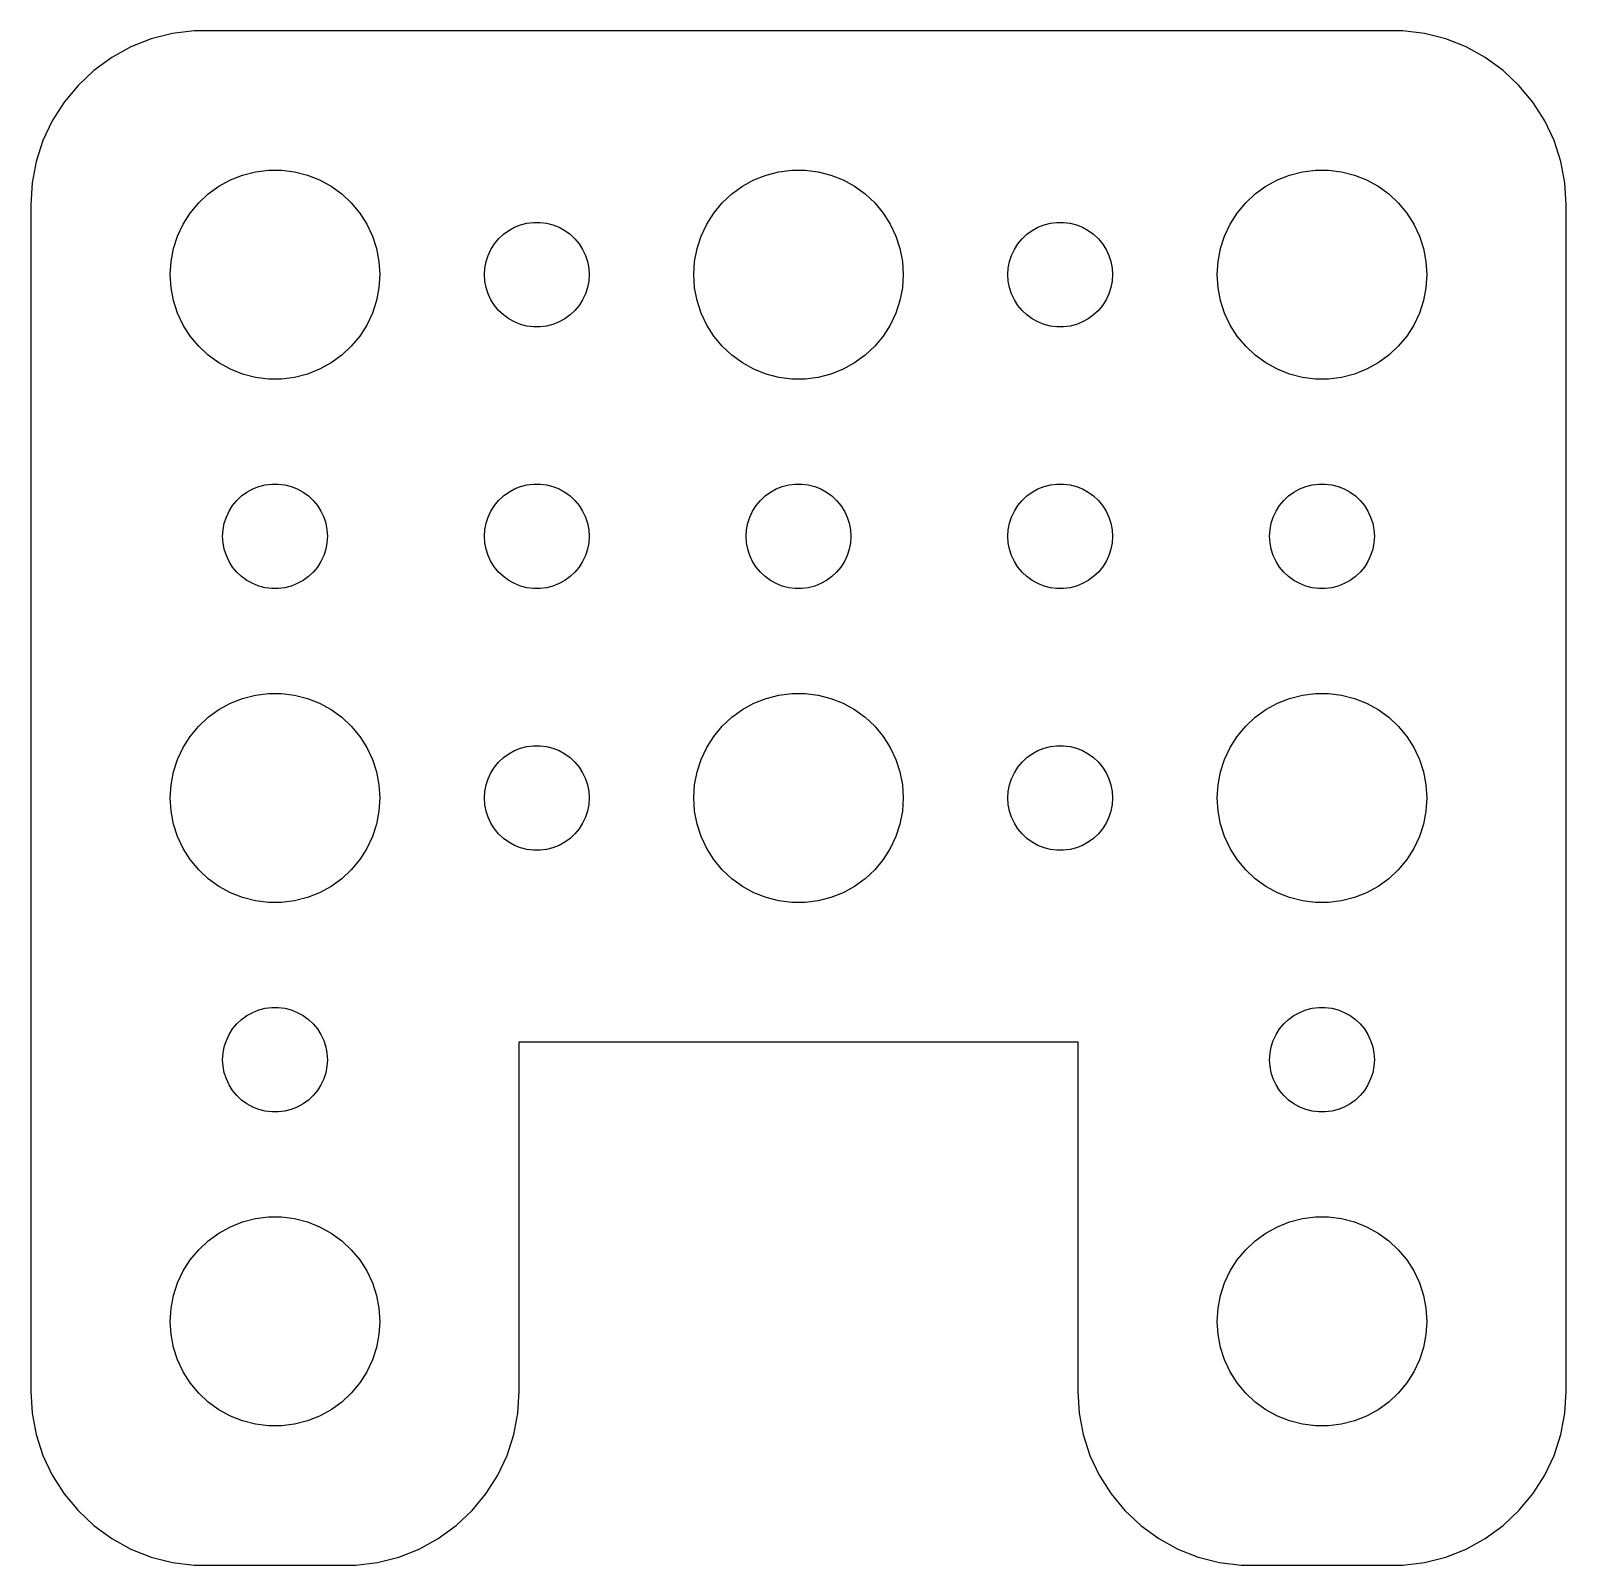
# Model space of a CAD drawing. Header units: metres. Extents: x -22 to 22, y 32 to 130.
# Drawn here: x -22 to 22, y 86.01 to 129.99 of the extents above; entities that cross this region are included whole.
import ezdxf

# ---------------------------------------------------------------- set-up
doc = ezdxf.new("R2010")
doc.units = ezdxf.units.M

msp = doc.modelspace()

# ---------------------------------------------------------------- linework, layer by layer
for p, q in [((-17.9369, 129.911), (-18.5451, 129.755)), ((-17.3139, 129.99), (-17.9369, 129.911)), ((17.3139, 129.99), (-17.3139, 129.99)), ((17.9369, 129.911), (17.3139, 129.99)), ((18.5451, 129.755), (17.9369, 129.911)), ((-19.1289, 129.524), (-19.6791, 129.222)), ((-18.5451, 129.755), (-19.1289, 129.524)), ((19.1289, 129.524), (18.5451, 129.755)), ((19.6791, 129.222), (19.1289, 129.524)), ((-19.6791, 129.222), (-20.1871, 128.853)), ((20.1871, 128.853), (19.6791, 129.222)), ((-20.1871, 128.853), (-20.6448, 128.423)), ((20.6448, 128.423), (20.1871, 128.853)), ((-20.6448, 128.423), (-21.0451, 127.939)), ((21.0451, 127.939), (20.6448, 128.423)), ((-21.0451, 127.939), (-21.3815, 127.409)), ((21.3815, 127.409), (21.0451, 127.939)), ((-21.3815, 127.409), (-21.6489, 126.841)), ((21.6489, 126.841), (21.3815, 127.409)), ((-21.6489, 126.841), (-21.8429, 126.243)), ((21.8429, 126.243), (21.6489, 126.841)), ((-21.8429, 126.243), (-21.9606, 125.627)), ((-16.2773, 125.714), (-15.927, 125.853)), ((-15.927, 125.853), (-15.5621, 125.947)), ((-15.5621, 125.947), (-15.1884, 125.994)), ((-15.1884, 125.994), (-14.8116, 125.994)), ((-14.8116, 125.994), (-14.4379, 125.947)), ((-14.4379, 125.947), (-14.0729, 125.853)), ((-14.0729, 125.853), (-13.7227, 125.714)), ((-1.27733, 125.714), (-0.92705, 125.853)), ((-0.92705, 125.853), (-0.56213, 125.947)), ((-0.56213, 125.947), (-0.18837, 125.994)), ((-0.18837, 125.994), (0.18837, 125.994)), ((0.18837, 125.994), (0.56213, 125.947)), ((0.56213, 125.947), (0.92705, 125.853)), ((0.92705, 125.853), (1.27733, 125.714)), ((13.7227, 125.714), (14.0729, 125.853)), ((14.0729, 125.853), (14.4379, 125.947)), ((14.4379, 125.947), (14.8116, 125.994)), ((14.8116, 125.994), (15.1884, 125.994)), ((15.1884, 125.994), (15.5621, 125.947)), ((15.5621, 125.947), (15.927, 125.853)), ((15.927, 125.853), (16.2773, 125.714)), ((21.9606, 125.627), (21.8429, 126.243)), ((-21.9606, 125.627), (-22, 125)), ((-16.9123, 125.312), (-16.6075, 125.533)), ((-16.6075, 125.533), (-16.2773, 125.714)), ((-13.7227, 125.714), (-13.3925, 125.533)), ((-13.3925, 125.533), (-13.0877, 125.312)), ((-1.91226, 125.312), (-1.60747, 125.533)), ((-1.60747, 125.533), (-1.27733, 125.714)), ((1.27733, 125.714), (1.60747, 125.533)), ((1.60747, 125.533), (1.91226, 125.312)), ((13.0877, 125.312), (13.3925, 125.533)), ((13.3925, 125.533), (13.7227, 125.714)), ((16.2773, 125.714), (16.6075, 125.533)), ((16.6075, 125.533), (16.9123, 125.312)), ((22, 125), (21.9606, 125.627)), ((-22, 125), (-22, 91)), ((-17.427, 124.763), (-17.1869, 125.054)), ((-17.1869, 125.054), (-16.9123, 125.312)), ((-13.0877, 125.312), (-12.8131, 125.054)), ((-12.8131, 125.054), (-12.5729, 124.763)), ((-2.42705, 124.763), (-2.1869, 125.054)), ((-2.1869, 125.054), (-1.91226, 125.312)), ((1.91226, 125.312), (2.1869, 125.054)), ((2.1869, 125.054), (2.42705, 124.763)), ((12.5729, 124.763), (12.8131, 125.054)), ((12.8131, 125.054), (13.0877, 125.312)), ((16.9123, 125.312), (17.1869, 125.054)), ((17.1869, 125.054), (17.427, 124.763)), ((22, 91), (22, 125)), ((-17.6289, 124.445), (-17.427, 124.763)), ((-12.5729, 124.763), (-12.3711, 124.445)), ((-2.62891, 124.445), (-2.42705, 124.763)), ((2.42705, 124.763), (2.62891, 124.445)), ((12.3711, 124.445), (12.5729, 124.763)), ((17.427, 124.763), (17.6289, 124.445)), ((-17.9057, 123.746), (-17.7893, 124.104)), ((-17.7893, 124.104), (-17.6289, 124.445)), ((-12.3711, 124.445), (-12.2107, 124.104)), ((-12.2107, 124.104), (-12.0942, 123.746)), ((-8.59344, 124.027), (-8.45613, 124.156)), ((-8.45613, 124.156), (-8.30373, 124.266)), ((-8.30373, 124.266), (-8.13866, 124.357)), ((-8.13866, 124.357), (-7.96352, 124.427)), ((-7.96352, 124.427), (-7.78107, 124.473)), ((-7.78107, 124.473), (-7.59418, 124.497)), ((-7.59418, 124.497), (-7.40581, 124.497)), ((-7.40581, 124.497), (-7.21892, 124.473)), ((-7.21892, 124.473), (-7.03647, 124.427)), ((-7.03647, 124.427), (-6.86133, 124.357)), ((-6.86133, 124.357), (-6.69626, 124.266)), ((-6.69626, 124.266), (-6.54385, 124.156)), ((-6.54385, 124.156), (-6.40654, 124.027)), ((-2.90575, 123.746), (-2.78932, 124.104)), ((-2.78932, 124.104), (-2.62891, 124.445)), ((2.62891, 124.445), (2.78932, 124.104)), ((2.78932, 124.104), (2.90575, 123.746)), ((6.40654, 124.027), (6.54385, 124.156)), ((6.54385, 124.156), (6.69626, 124.266)), ((6.69626, 124.266), (6.86133, 124.357)), ((6.86133, 124.357), (7.03647, 124.427)), ((7.03647, 124.427), (7.21892, 124.473)), ((7.21892, 124.473), (7.40581, 124.497)), ((7.40581, 124.497), (7.59418, 124.497)), ((7.59418, 124.497), (7.78107, 124.473)), ((7.78107, 124.473), (7.96352, 124.427)), ((7.96352, 124.427), (8.13866, 124.357)), ((8.13866, 124.357), (8.30373, 124.266)), ((8.30373, 124.266), (8.45613, 124.156)), ((8.45613, 124.156), (8.59344, 124.027)), ((12.0942, 123.746), (12.2107, 124.104)), ((12.2107, 124.104), (12.3711, 124.445)), ((17.6289, 124.445), (17.7893, 124.104)), ((17.7893, 124.104), (17.9057, 123.746)), ((-17.9763, 123.376), (-17.9057, 123.746)), ((-12.0942, 123.746), (-12.0237, 123.376)), ((-8.89465, 123.552), (-8.81445, 123.723)), ((-8.81445, 123.723), (-8.71352, 123.882)), ((-8.71352, 123.882), (-8.59344, 124.027)), ((-6.40654, 124.027), (-6.28647, 123.882)), ((-6.28647, 123.882), (-6.18553, 123.723)), ((-6.18553, 123.723), (-6.10533, 123.552)), ((-2.97633, 123.376), (-2.90575, 123.746)), ((2.90575, 123.746), (2.97633, 123.376)), ((6.10533, 123.552), (6.18553, 123.723)), ((6.18553, 123.723), (6.28647, 123.882)), ((6.28647, 123.882), (6.40654, 124.027)), ((8.59344, 124.027), (8.71352, 123.882)), ((8.71352, 123.882), (8.81445, 123.723)), ((8.81445, 123.723), (8.89465, 123.552)), ((12.0237, 123.376), (12.0942, 123.746)), ((17.9057, 123.746), (17.9763, 123.376)), ((-18, 123), (-17.9763, 123.376)), ((-12.0237, 123.376), (-12, 123)), ((-8.98816, 123.188), (-8.95287, 123.373)), ((-8.95287, 123.373), (-8.89465, 123.552)), ((-6.10533, 123.552), (-6.04712, 123.373)), ((-6.04712, 123.373), (-6.01183, 123.188)), ((-3, 123), (-2.97633, 123.376)), ((2.97633, 123.376), (3, 123)), ((6.01183, 123.188), (6.04712, 123.373)), ((6.04712, 123.373), (6.10533, 123.552)), ((8.89465, 123.552), (8.95287, 123.373)), ((8.95287, 123.373), (8.98816, 123.188)), ((12, 123), (12.0237, 123.376)), ((17.9763, 123.376), (18, 123)), ((-17.9763, 122.624), (-18, 123)), ((-12, 123), (-12.0237, 122.624)), ((-9, 123), (-8.98816, 123.188)), ((-8.98816, 122.812), (-9, 123)), ((-8.95287, 122.627), (-8.98816, 122.812)), ((-6.01183, 122.812), (-6.04712, 122.627)), ((-6.01183, 123.188), (-6, 123)), ((-6, 123), (-6.01183, 122.812)), ((-2.97633, 122.624), (-3, 123)), ((3, 123), (2.97633, 122.624)), ((6, 123), (6.01183, 123.188)), ((6.01183, 122.812), (6, 123)), ((6.04712, 122.627), (6.01183, 122.812)), ((8.98816, 122.812), (8.95287, 122.627)), ((8.98816, 123.188), (9, 123)), ((9, 123), (8.98816, 122.812)), ((12.0237, 122.624), (12, 123)), ((18, 123), (17.9763, 122.624)), ((-17.9057, 122.254), (-17.9763, 122.624)), ((-12.0237, 122.624), (-12.0942, 122.254)), ((-8.89465, 122.448), (-8.95287, 122.627)), ((-8.81445, 122.277), (-8.89465, 122.448)), ((-6.10533, 122.448), (-6.18553, 122.277)), ((-6.04712, 122.627), (-6.10533, 122.448)), ((-2.90575, 122.254), (-2.97633, 122.624)), ((2.97633, 122.624), (2.90575, 122.254)), ((6.10533, 122.448), (6.04712, 122.627)), ((6.18553, 122.277), (6.10533, 122.448)), ((8.89465, 122.448), (8.81445, 122.277)), ((8.95287, 122.627), (8.89465, 122.448)), ((12.0942, 122.254), (12.0237, 122.624)), ((17.9763, 122.624), (17.9057, 122.254)), ((-17.7893, 121.896), (-17.9057, 122.254)), ((-17.6289, 121.555), (-17.7893, 121.896)), ((-12.2107, 121.896), (-12.3711, 121.555)), ((-12.0942, 122.254), (-12.2107, 121.896)), ((-8.71352, 122.118), (-8.81445, 122.277)), ((-8.59344, 121.973), (-8.71352, 122.118)), ((-8.45613, 121.844), (-8.59344, 121.973)), ((-6.40654, 121.973), (-6.54385, 121.844)), ((-6.28647, 122.118), (-6.40654, 121.973)), ((-6.18553, 122.277), (-6.28647, 122.118)), ((-2.78932, 121.896), (-2.90575, 122.254)), ((-2.62891, 121.555), (-2.78932, 121.896)), ((2.78932, 121.896), (2.62891, 121.555)), ((2.90575, 122.254), (2.78932, 121.896)), ((6.28647, 122.118), (6.18553, 122.277)), ((6.40654, 121.973), (6.28647, 122.118)), ((6.54385, 121.844), (6.40654, 121.973)), ((8.59344, 121.973), (8.45613, 121.844)), ((8.71352, 122.118), (8.59344, 121.973)), ((8.81445, 122.277), (8.71352, 122.118)), ((12.2107, 121.896), (12.0942, 122.254)), ((12.3711, 121.555), (12.2107, 121.896)), ((17.7893, 121.896), (17.6289, 121.555)), ((17.9057, 122.254), (17.7893, 121.896)), ((-17.427, 121.237), (-17.6289, 121.555)), ((-12.3711, 121.555), (-12.5729, 121.237)), ((-8.30373, 121.734), (-8.45613, 121.844)), ((-8.13866, 121.643), (-8.30373, 121.734)), ((-7.96352, 121.573), (-8.13866, 121.643)), ((-7.78107, 121.527), (-7.96352, 121.573)), ((-7.59418, 121.503), (-7.78107, 121.527)), ((-7.40581, 121.503), (-7.59418, 121.503)), ((-7.21892, 121.527), (-7.40581, 121.503)), ((-7.03647, 121.573), (-7.21892, 121.527)), ((-6.86133, 121.643), (-7.03647, 121.573)), ((-6.69626, 121.734), (-6.86133, 121.643)), ((-6.54385, 121.844), (-6.69626, 121.734)), ((-2.42705, 121.237), (-2.62891, 121.555)), ((2.62891, 121.555), (2.42705, 121.237)), ((6.69626, 121.734), (6.54385, 121.844)), ((6.86133, 121.643), (6.69626, 121.734)), ((7.03647, 121.573), (6.86133, 121.643)), ((7.21892, 121.527), (7.03647, 121.573)), ((7.40581, 121.503), (7.21892, 121.527)), ((7.59418, 121.503), (7.40581, 121.503)), ((7.78107, 121.527), (7.59418, 121.503)), ((7.96352, 121.573), (7.78107, 121.527)), ((8.13866, 121.643), (7.96352, 121.573)), ((8.30373, 121.734), (8.13866, 121.643)), ((8.45613, 121.844), (8.30373, 121.734)), ((12.5729, 121.237), (12.3711, 121.555)), ((17.6289, 121.555), (17.427, 121.237)), ((-17.1869, 120.946), (-17.427, 121.237)), ((-12.5729, 121.237), (-12.8131, 120.946)), ((-2.1869, 120.946), (-2.42705, 121.237)), ((2.42705, 121.237), (2.1869, 120.946)), ((12.8131, 120.946), (12.5729, 121.237)), ((17.427, 121.237), (17.1869, 120.946)), ((-16.9123, 120.688), (-17.1869, 120.946)), ((-16.6075, 120.467), (-16.9123, 120.688)), ((-13.0877, 120.688), (-13.3925, 120.467)), ((-12.8131, 120.946), (-13.0877, 120.688)), ((-1.91226, 120.688), (-2.1869, 120.946)), ((-1.60747, 120.467), (-1.91226, 120.688)), ((1.91226, 120.688), (1.60747, 120.467)), ((2.1869, 120.946), (1.91226, 120.688)), ((13.0877, 120.688), (12.8131, 120.946)), ((13.3925, 120.467), (13.0877, 120.688)), ((16.9123, 120.688), (16.6075, 120.467)), ((17.1869, 120.946), (16.9123, 120.688)), ((-16.2773, 120.286), (-16.6075, 120.467)), ((-15.927, 120.147), (-16.2773, 120.286)), ((-15.5621, 120.053), (-15.927, 120.147)), ((-14.0729, 120.147), (-14.4379, 120.053)), ((-13.7227, 120.286), (-14.0729, 120.147)), ((-13.3925, 120.467), (-13.7227, 120.286)), ((-1.27733, 120.286), (-1.60747, 120.467)), ((-0.92705, 120.147), (-1.27733, 120.286)), ((-0.56213, 120.053), (-0.92705, 120.147)), ((0.92705, 120.147), (0.56213, 120.053)), ((1.27733, 120.286), (0.92705, 120.147)), ((1.60747, 120.467), (1.27733, 120.286)), ((13.7227, 120.286), (13.3925, 120.467)), ((14.0729, 120.147), (13.7227, 120.286)), ((14.4379, 120.053), (14.0729, 120.147)), ((15.927, 120.147), (15.5621, 120.053)), ((16.2773, 120.286), (15.927, 120.147)), ((16.6075, 120.467), (16.2773, 120.286)), ((-15.1884, 120.006), (-15.5621, 120.053)), ((-14.8116, 120.006), (-15.1884, 120.006)), ((-14.4379, 120.053), (-14.8116, 120.006)), ((-0.18837, 120.006), (-0.56213, 120.053)), ((0.18837, 120.006), (-0.18837, 120.006)), ((0.56213, 120.053), (0.18837, 120.006)), ((14.8116, 120.006), (14.4379, 120.053)), ((15.1884, 120.006), (14.8116, 120.006)), ((15.5621, 120.053), (15.1884, 120.006)), ((-16.0934, 116.527), (-15.9561, 116.656)), ((-15.9561, 116.656), (-15.8037, 116.766)), ((-15.8037, 116.766), (-15.6387, 116.857)), ((-15.6387, 116.857), (-15.4635, 116.927)), ((-15.4635, 116.927), (-15.2811, 116.973)), ((-15.2811, 116.973), (-15.0942, 116.997)), ((-15.0942, 116.997), (-14.9058, 116.997)), ((-14.9058, 116.997), (-14.7189, 116.973)), ((-14.7189, 116.973), (-14.5365, 116.927)), ((-14.5365, 116.927), (-14.3613, 116.857)), ((-14.3613, 116.857), (-14.1963, 116.766)), ((-14.1963, 116.766), (-14.0439, 116.656)), ((-14.0439, 116.656), (-13.9065, 116.527)), ((-8.59344, 116.527), (-8.45613, 116.656)), ((-8.45613, 116.656), (-8.30373, 116.766)), ((-8.30373, 116.766), (-8.13866, 116.857)), ((-8.13866, 116.857), (-7.96352, 116.927)), ((-7.96352, 116.927), (-7.78107, 116.973)), ((-7.78107, 116.973), (-7.59418, 116.997)), ((-7.59418, 116.997), (-7.40581, 116.997)), ((-7.40581, 116.997), (-7.21892, 116.973)), ((-7.21892, 116.973), (-7.03647, 116.927)), ((-7.03647, 116.927), (-6.86133, 116.857)), ((-6.86133, 116.857), (-6.69626, 116.766)), ((-6.69626, 116.766), (-6.54385, 116.656)), ((-6.54385, 116.656), (-6.40654, 116.527)), ((-1.09344, 116.527), (-0.95613, 116.656)), ((-0.95613, 116.656), (-0.80373, 116.766)), ((-0.80373, 116.766), (-0.63866, 116.857)), ((-0.63866, 116.857), (-0.46352, 116.927)), ((-0.46352, 116.927), (-0.28107, 116.973)), ((-0.28107, 116.973), (-0.09418, 116.997)), ((-0.09418, 116.997), (0.09418, 116.997)), ((0.09418, 116.997), (0.28107, 116.973)), ((0.28107, 116.973), (0.46352, 116.927)), ((0.46352, 116.927), (0.63866, 116.857)), ((0.63866, 116.857), (0.80373, 116.766)), ((0.80373, 116.766), (0.95613, 116.656)), ((0.95613, 116.656), (1.09344, 116.527)), ((6.40654, 116.527), (6.54385, 116.656)), ((6.54385, 116.656), (6.69626, 116.766)), ((6.69626, 116.766), (6.86133, 116.857)), ((6.86133, 116.857), (7.03647, 116.927)), ((7.03647, 116.927), (7.21892, 116.973)), ((7.21892, 116.973), (7.40581, 116.997)), ((7.40581, 116.997), (7.59418, 116.997)), ((7.59418, 116.997), (7.78107, 116.973)), ((7.78107, 116.973), (7.96352, 116.927)), ((7.96352, 116.927), (8.13866, 116.857)), ((8.13866, 116.857), (8.30373, 116.766)), ((8.30373, 116.766), (8.45613, 116.656)), ((8.45613, 116.656), (8.59344, 116.527)), ((13.9065, 116.527), (14.0439, 116.656)), ((14.0439, 116.656), (14.1963, 116.766)), ((14.1963, 116.766), (14.3613, 116.857)), ((14.3613, 116.857), (14.5365, 116.927)), ((14.5365, 116.927), (14.7189, 116.973)), ((14.7189, 116.973), (14.9058, 116.997)), ((14.9058, 116.997), (15.0942, 116.997)), ((15.0942, 116.997), (15.2811, 116.973)), ((15.2811, 116.973), (15.4635, 116.927)), ((15.4635, 116.927), (15.6387, 116.857)), ((15.6387, 116.857), (15.8037, 116.766)), ((15.8037, 116.766), (15.9561, 116.656)), ((15.9561, 116.656), (16.0934, 116.527)), ((-16.3947, 116.052), (-16.3145, 116.223)), ((-16.3145, 116.223), (-16.2135, 116.382)), ((-16.2135, 116.382), (-16.0934, 116.527)), ((-13.9065, 116.527), (-13.7865, 116.382)), ((-13.7865, 116.382), (-13.6855, 116.223)), ((-13.6855, 116.223), (-13.6053, 116.052)), ((-8.89465, 116.052), (-8.81445, 116.223)), ((-8.81445, 116.223), (-8.71352, 116.382)), ((-8.71352, 116.382), (-8.59344, 116.527)), ((-6.40654, 116.527), (-6.28647, 116.382)), ((-6.28647, 116.382), (-6.18553, 116.223)), ((-6.18553, 116.223), (-6.10533, 116.052)), ((-1.39465, 116.052), (-1.31445, 116.223)), ((-1.31445, 116.223), (-1.21352, 116.382)), ((-1.21352, 116.382), (-1.09344, 116.527)), ((1.09344, 116.527), (1.21352, 116.382)), ((1.21352, 116.382), (1.31445, 116.223)), ((1.31445, 116.223), (1.39465, 116.052)), ((6.10533, 116.052), (6.18553, 116.223)), ((6.18553, 116.223), (6.28647, 116.382)), ((6.28647, 116.382), (6.40654, 116.527)), ((8.59344, 116.527), (8.71352, 116.382)), ((8.71352, 116.382), (8.81445, 116.223)), ((8.81445, 116.223), (8.89465, 116.052)), ((13.6053, 116.052), (13.6855, 116.223)), ((13.6855, 116.223), (13.7865, 116.382)), ((13.7865, 116.382), (13.9065, 116.527)), ((16.0934, 116.527), (16.2135, 116.382)), ((16.2135, 116.382), (16.3145, 116.223)), ((16.3145, 116.223), (16.3947, 116.052)), ((-16.4882, 115.688), (-16.4529, 115.873)), ((-16.4529, 115.873), (-16.3947, 116.052)), ((-13.6053, 116.052), (-13.5471, 115.873)), ((-13.5471, 115.873), (-13.5118, 115.688)), ((-8.98816, 115.688), (-8.95287, 115.873)), ((-8.95287, 115.873), (-8.89465, 116.052)), ((-6.10533, 116.052), (-6.04712, 115.873)), ((-6.04712, 115.873), (-6.01183, 115.688)), ((-1.48816, 115.688), (-1.45287, 115.873)), ((-1.45287, 115.873), (-1.39465, 116.052)), ((1.39465, 116.052), (1.45287, 115.873)), ((1.45287, 115.873), (1.48816, 115.688)), ((6.01183, 115.688), (6.04712, 115.873)), ((6.04712, 115.873), (6.10533, 116.052)), ((8.89465, 116.052), (8.95287, 115.873)), ((8.95287, 115.873), (8.98816, 115.688)), ((13.5118, 115.688), (13.5471, 115.873)), ((13.5471, 115.873), (13.6053, 116.052)), ((16.3947, 116.052), (16.4529, 115.873)), ((16.4529, 115.873), (16.4882, 115.688)), ((-16.5, 115.5), (-16.4882, 115.688)), ((-16.4882, 115.312), (-16.5, 115.5)), ((-16.4529, 115.127), (-16.4882, 115.312)), ((-13.5118, 115.312), (-13.5471, 115.127)), ((-13.5118, 115.688), (-13.5, 115.5)), ((-13.5, 115.5), (-13.5118, 115.312)), ((-9, 115.5), (-8.98816, 115.688)), ((-8.98816, 115.312), (-9, 115.5)), ((-8.95287, 115.127), (-8.98816, 115.312)), ((-6.01183, 115.312), (-6.04712, 115.127)), ((-6.01183, 115.688), (-6, 115.5)), ((-6, 115.5), (-6.01183, 115.312)), ((-1.5, 115.5), (-1.48816, 115.688)), ((-1.48816, 115.312), (-1.5, 115.5)), ((-1.45287, 115.127), (-1.48816, 115.312)), ((1.48816, 115.312), (1.45287, 115.127)), ((1.48816, 115.688), (1.5, 115.5)), ((1.5, 115.5), (1.48816, 115.312)), ((6, 115.5), (6.01183, 115.688)), ((6.01183, 115.312), (6, 115.5)), ((6.04712, 115.127), (6.01183, 115.312)), ((8.98816, 115.312), (8.95287, 115.127)), ((8.98816, 115.688), (9, 115.5)), ((9, 115.5), (8.98816, 115.312)), ((13.5, 115.5), (13.5118, 115.688)), ((13.5118, 115.312), (13.5, 115.5)), ((13.5471, 115.127), (13.5118, 115.312)), ((16.4882, 115.312), (16.4529, 115.127)), ((16.4882, 115.688), (16.5, 115.5)), ((16.5, 115.5), (16.4882, 115.312)), ((-16.3947, 114.948), (-16.4529, 115.127)), ((-16.3145, 114.777), (-16.3947, 114.948)), ((-13.6053, 114.948), (-13.6855, 114.777)), ((-13.5471, 115.127), (-13.6053, 114.948)), ((-8.89465, 114.948), (-8.95287, 115.127)), ((-8.81445, 114.777), (-8.89465, 114.948)), ((-6.10533, 114.948), (-6.18553, 114.777)), ((-6.04712, 115.127), (-6.10533, 114.948)), ((-1.39465, 114.948), (-1.45287, 115.127)), ((-1.31445, 114.777), (-1.39465, 114.948)), ((1.39465, 114.948), (1.31445, 114.777)), ((1.45287, 115.127), (1.39465, 114.948)), ((6.10533, 114.948), (6.04712, 115.127)), ((6.18553, 114.777), (6.10533, 114.948)), ((8.89465, 114.948), (8.81445, 114.777)), ((8.95287, 115.127), (8.89465, 114.948)), ((13.6053, 114.948), (13.5471, 115.127)), ((13.6855, 114.777), (13.6053, 114.948)), ((16.3947, 114.948), (16.3145, 114.777)), ((16.4529, 115.127), (16.3947, 114.948)), ((-16.2135, 114.618), (-16.3145, 114.777)), ((-16.0934, 114.473), (-16.2135, 114.618)), ((-15.9561, 114.344), (-16.0934, 114.473)), ((-13.9065, 114.473), (-14.0439, 114.344)), ((-13.7865, 114.618), (-13.9065, 114.473)), ((-13.6855, 114.777), (-13.7865, 114.618)), ((-8.71352, 114.618), (-8.81445, 114.777)), ((-8.59344, 114.473), (-8.71352, 114.618)), ((-8.45613, 114.344), (-8.59344, 114.473)), ((-6.40654, 114.473), (-6.54385, 114.344)), ((-6.28647, 114.618), (-6.40654, 114.473)), ((-6.18553, 114.777), (-6.28647, 114.618)), ((-1.21352, 114.618), (-1.31445, 114.777)), ((-1.09344, 114.473), (-1.21352, 114.618)), ((-0.95613, 114.344), (-1.09344, 114.473)), ((1.09344, 114.473), (0.95613, 114.344)), ((1.21352, 114.618), (1.09344, 114.473)), ((1.31445, 114.777), (1.21352, 114.618)), ((6.28647, 114.618), (6.18553, 114.777)), ((6.40654, 114.473), (6.28647, 114.618)), ((6.54385, 114.344), (6.40654, 114.473)), ((8.59344, 114.473), (8.45613, 114.344)), ((8.71352, 114.618), (8.59344, 114.473)), ((8.81445, 114.777), (8.71352, 114.618)), ((13.7865, 114.618), (13.6855, 114.777)), ((13.9065, 114.473), (13.7865, 114.618)), ((14.0439, 114.344), (13.9065, 114.473)), ((16.0934, 114.473), (15.9561, 114.344)), ((16.2135, 114.618), (16.0934, 114.473)), ((16.3145, 114.777), (16.2135, 114.618)), ((-15.8037, 114.234), (-15.9561, 114.344)), ((-15.6387, 114.143), (-15.8037, 114.234)), ((-15.4635, 114.073), (-15.6387, 114.143)), ((-15.2811, 114.027), (-15.4635, 114.073)), ((-15.0942, 114.003), (-15.2811, 114.027)), ((-14.9058, 114.003), (-15.0942, 114.003)), ((-14.7189, 114.027), (-14.9058, 114.003)), ((-14.5365, 114.073), (-14.7189, 114.027)), ((-14.3613, 114.143), (-14.5365, 114.073)), ((-14.1963, 114.234), (-14.3613, 114.143)), ((-14.0439, 114.344), (-14.1963, 114.234)), ((-8.30373, 114.234), (-8.45613, 114.344)), ((-8.13866, 114.143), (-8.30373, 114.234)), ((-7.96352, 114.073), (-8.13866, 114.143)), ((-7.78107, 114.027), (-7.96352, 114.073)), ((-7.59418, 114.003), (-7.78107, 114.027)), ((-7.40581, 114.003), (-7.59418, 114.003)), ((-7.21892, 114.027), (-7.40581, 114.003)), ((-7.03647, 114.073), (-7.21892, 114.027)), ((-6.86133, 114.143), (-7.03647, 114.073)), ((-6.69626, 114.234), (-6.86133, 114.143)), ((-6.54385, 114.344), (-6.69626, 114.234)), ((-0.80373, 114.234), (-0.95613, 114.344)), ((-0.63866, 114.143), (-0.80373, 114.234)), ((-0.46352, 114.073), (-0.63866, 114.143)), ((-0.28107, 114.027), (-0.46352, 114.073)), ((-0.09418, 114.003), (-0.28107, 114.027)), ((0.09418, 114.003), (-0.09418, 114.003)), ((0.28107, 114.027), (0.09418, 114.003)), ((0.46352, 114.073), (0.28107, 114.027)), ((0.63866, 114.143), (0.46352, 114.073)), ((0.80373, 114.234), (0.63866, 114.143)), ((0.95613, 114.344), (0.80373, 114.234)), ((6.69626, 114.234), (6.54385, 114.344)), ((6.86133, 114.143), (6.69626, 114.234)), ((7.03647, 114.073), (6.86133, 114.143)), ((7.21892, 114.027), (7.03647, 114.073)), ((7.40581, 114.003), (7.21892, 114.027)), ((7.59418, 114.003), (7.40581, 114.003)), ((7.78107, 114.027), (7.59418, 114.003)), ((7.96352, 114.073), (7.78107, 114.027)), ((8.13866, 114.143), (7.96352, 114.073)), ((8.30373, 114.234), (8.13866, 114.143)), ((8.45613, 114.344), (8.30373, 114.234)), ((14.1963, 114.234), (14.0439, 114.344)), ((14.3613, 114.143), (14.1963, 114.234)), ((14.5365, 114.073), (14.3613, 114.143)), ((14.7189, 114.027), (14.5365, 114.073)), ((14.9058, 114.003), (14.7189, 114.027)), ((15.0942, 114.003), (14.9058, 114.003)), ((15.2811, 114.027), (15.0942, 114.003)), ((15.4635, 114.073), (15.2811, 114.027)), ((15.6387, 114.143), (15.4635, 114.073)), ((15.8037, 114.234), (15.6387, 114.143)), ((15.9561, 114.344), (15.8037, 114.234)), ((-15.927, 110.853), (-15.5621, 110.947)), ((-15.5621, 110.947), (-15.1884, 110.994)), ((-15.1884, 110.994), (-14.8116, 110.994)), ((-14.8116, 110.994), (-14.4379, 110.947)), ((-14.4379, 110.947), (-14.0729, 110.853)), ((-0.92705, 110.853), (-0.56213, 110.947)), ((-0.56213, 110.947), (-0.18837, 110.994)), ((-0.18837, 110.994), (0.18837, 110.994)), ((0.18837, 110.994), (0.56213, 110.947)), ((0.56213, 110.947), (0.92705, 110.853)), ((14.0729, 110.853), (14.4379, 110.947)), ((14.4379, 110.947), (14.8116, 110.994)), ((14.8116, 110.994), (15.1884, 110.994)), ((15.1884, 110.994), (15.5621, 110.947)), ((15.5621, 110.947), (15.927, 110.853)), ((-16.9123, 110.312), (-16.6075, 110.533)), ((-16.6075, 110.533), (-16.2773, 110.714)), ((-16.2773, 110.714), (-15.927, 110.853)), ((-14.0729, 110.853), (-13.7227, 110.714)), ((-13.7227, 110.714), (-13.3925, 110.533)), ((-13.3925, 110.533), (-13.0877, 110.312)), ((-1.91226, 110.312), (-1.60747, 110.533)), ((-1.60747, 110.533), (-1.27733, 110.714)), ((-1.27733, 110.714), (-0.92705, 110.853)), ((0.92705, 110.853), (1.27733, 110.714)), ((1.27733, 110.714), (1.60747, 110.533)), ((1.60747, 110.533), (1.91226, 110.312)), ((13.0877, 110.312), (13.3925, 110.533)), ((13.3925, 110.533), (13.7227, 110.714)), ((13.7227, 110.714), (14.0729, 110.853)), ((15.927, 110.853), (16.2773, 110.714)), ((16.2773, 110.714), (16.6075, 110.533)), ((16.6075, 110.533), (16.9123, 110.312)), ((-17.427, 109.763), (-17.1869, 110.054)), ((-17.1869, 110.054), (-16.9123, 110.312)), ((-13.0877, 110.312), (-12.8131, 110.054)), ((-12.8131, 110.054), (-12.5729, 109.763)), ((-2.42705, 109.763), (-2.1869, 110.054)), ((-2.1869, 110.054), (-1.91226, 110.312)), ((1.91226, 110.312), (2.1869, 110.054)), ((2.1869, 110.054), (2.42705, 109.763)), ((12.5729, 109.763), (12.8131, 110.054)), ((12.8131, 110.054), (13.0877, 110.312)), ((16.9123, 110.312), (17.1869, 110.054)), ((17.1869, 110.054), (17.427, 109.763)), ((-17.6289, 109.445), (-17.427, 109.763)), ((-12.5729, 109.763), (-12.3711, 109.445)), ((-2.62891, 109.445), (-2.42705, 109.763)), ((2.42705, 109.763), (2.62891, 109.445)), ((12.3711, 109.445), (12.5729, 109.763)), ((17.427, 109.763), (17.6289, 109.445)), ((-17.7893, 109.104), (-17.6289, 109.445)), ((-12.3711, 109.445), (-12.2107, 109.104)), ((-8.59344, 109.027), (-8.45613, 109.156)), ((-8.45613, 109.156), (-8.30373, 109.266)), ((-8.30373, 109.266), (-8.13866, 109.357)), ((-8.13866, 109.357), (-7.96352, 109.427)), ((-7.96352, 109.427), (-7.78107, 109.473)), ((-7.78107, 109.473), (-7.59418, 109.497)), ((-7.59418, 109.497), (-7.40581, 109.497)), ((-7.40581, 109.497), (-7.21892, 109.473)), ((-7.21892, 109.473), (-7.03647, 109.427)), ((-7.03647, 109.427), (-6.86133, 109.357)), ((-6.86133, 109.357), (-6.69626, 109.266)), ((-6.69626, 109.266), (-6.54385, 109.156)), ((-6.54385, 109.156), (-6.40654, 109.027)), ((-2.78932, 109.104), (-2.62891, 109.445)), ((2.62891, 109.445), (2.78932, 109.104)), ((6.40654, 109.027), (6.54385, 109.156)), ((6.54385, 109.156), (6.69626, 109.266)), ((6.69626, 109.266), (6.86133, 109.357)), ((6.86133, 109.357), (7.03647, 109.427)), ((7.03647, 109.427), (7.21892, 109.473)), ((7.21892, 109.473), (7.40581, 109.497)), ((7.40581, 109.497), (7.59418, 109.497)), ((7.59418, 109.497), (7.78107, 109.473)), ((7.78107, 109.473), (7.96352, 109.427)), ((7.96352, 109.427), (8.13866, 109.357)), ((8.13866, 109.357), (8.30373, 109.266)), ((8.30373, 109.266), (8.45613, 109.156)), ((8.45613, 109.156), (8.59344, 109.027)), ((12.2107, 109.104), (12.3711, 109.445)), ((17.6289, 109.445), (17.7893, 109.104)), ((-17.9763, 108.376), (-17.9057, 108.746)), ((-17.9057, 108.746), (-17.7893, 109.104)), ((-12.2107, 109.104), (-12.0942, 108.746)), ((-12.0942, 108.746), (-12.0237, 108.376)), ((-8.89465, 108.552), (-8.81445, 108.723)), ((-8.81445, 108.723), (-8.71352, 108.882)), ((-8.71352, 108.882), (-8.59344, 109.027)), ((-6.40654, 109.027), (-6.28647, 108.882)), ((-6.28647, 108.882), (-6.18553, 108.723)), ((-6.18553, 108.723), (-6.10533, 108.552)), ((-2.97633, 108.376), (-2.90575, 108.746)), ((-2.90575, 108.746), (-2.78932, 109.104)), ((2.78932, 109.104), (2.90575, 108.746)), ((2.90575, 108.746), (2.97633, 108.376)), ((6.10533, 108.552), (6.18553, 108.723)), ((6.18553, 108.723), (6.28647, 108.882)), ((6.28647, 108.882), (6.40654, 109.027)), ((8.59344, 109.027), (8.71352, 108.882)), ((8.71352, 108.882), (8.81445, 108.723)), ((8.81445, 108.723), (8.89465, 108.552)), ((12.0237, 108.376), (12.0942, 108.746)), ((12.0942, 108.746), (12.2107, 109.104)), ((17.7893, 109.104), (17.9057, 108.746)), ((17.9057, 108.746), (17.9763, 108.376)), ((-18, 108), (-17.9763, 108.376)), ((-12.0237, 108.376), (-12, 108)), ((-8.98816, 108.188), (-8.95287, 108.373)), ((-8.95287, 108.373), (-8.89465, 108.552)), ((-6.10533, 108.552), (-6.04712, 108.373)), ((-6.04712, 108.373), (-6.01183, 108.188)), ((-3, 108), (-2.97633, 108.376)), ((2.97633, 108.376), (3, 108)), ((6.01183, 108.188), (6.04712, 108.373)), ((6.04712, 108.373), (6.10533, 108.552)), ((8.89465, 108.552), (8.95287, 108.373)), ((8.95287, 108.373), (8.98816, 108.188)), ((12, 108), (12.0237, 108.376)), ((17.9763, 108.376), (18, 108)), ((-17.9763, 107.624), (-18, 108)), ((-12, 108), (-12.0237, 107.624)), ((-9, 108), (-8.98816, 108.188)), ((-8.98816, 107.812), (-9, 108)), ((-8.95287, 107.627), (-8.98816, 107.812)), ((-6.01183, 107.812), (-6.04712, 107.627)), ((-6.01183, 108.188), (-6, 108)), ((-6, 108), (-6.01183, 107.812)), ((-2.97633, 107.624), (-3, 108)), ((3, 108), (2.97633, 107.624)), ((6, 108), (6.01183, 108.188)), ((6.01183, 107.812), (6, 108)), ((6.04712, 107.627), (6.01183, 107.812)), ((8.98816, 107.812), (8.95287, 107.627)), ((8.98816, 108.188), (9, 108)), ((9, 108), (8.98816, 107.812)), ((12.0237, 107.624), (12, 108)), ((18, 108), (17.9763, 107.624)), ((-17.9057, 107.254), (-17.9763, 107.624)), ((-12.0237, 107.624), (-12.0942, 107.254)), ((-8.89465, 107.448), (-8.95287, 107.627)), ((-8.81445, 107.277), (-8.89465, 107.448)), ((-6.10533, 107.448), (-6.18553, 107.277)), ((-6.04712, 107.627), (-6.10533, 107.448)), ((-2.90575, 107.254), (-2.97633, 107.624)), ((2.97633, 107.624), (2.90575, 107.254)), ((6.10533, 107.448), (6.04712, 107.627)), ((6.18553, 107.277), (6.10533, 107.448)), ((8.89465, 107.448), (8.81445, 107.277)), ((8.95287, 107.627), (8.89465, 107.448)), ((12.0942, 107.254), (12.0237, 107.624)), ((17.9763, 107.624), (17.9057, 107.254)), ((-17.7893, 106.896), (-17.9057, 107.254)), ((-12.0942, 107.254), (-12.2107, 106.896)), ((-8.71352, 107.118), (-8.81445, 107.277)), ((-8.59344, 106.973), (-8.71352, 107.118)), ((-8.45613, 106.844), (-8.59344, 106.973)), ((-6.40654, 106.973), (-6.54385, 106.844)), ((-6.28647, 107.118), (-6.40654, 106.973)), ((-6.18553, 107.277), (-6.28647, 107.118)), ((-2.78932, 106.896), (-2.90575, 107.254)), ((2.90575, 107.254), (2.78932, 106.896)), ((6.28647, 107.118), (6.18553, 107.277)), ((6.40654, 106.973), (6.28647, 107.118)), ((6.54385, 106.844), (6.40654, 106.973)), ((8.59344, 106.973), (8.45613, 106.844)), ((8.71352, 107.118), (8.59344, 106.973)), ((8.81445, 107.277), (8.71352, 107.118)), ((12.2107, 106.896), (12.0942, 107.254)), ((17.9057, 107.254), (17.7893, 106.896)), ((-17.6289, 106.555), (-17.7893, 106.896)), ((-17.427, 106.237), (-17.6289, 106.555)), ((-12.3711, 106.555), (-12.5729, 106.237)), ((-12.2107, 106.896), (-12.3711, 106.555)), ((-8.30373, 106.734), (-8.45613, 106.844)), ((-8.13866, 106.643), (-8.30373, 106.734)), ((-7.96352, 106.573), (-8.13866, 106.643)), ((-7.78107, 106.527), (-7.96352, 106.573)), ((-7.59418, 106.503), (-7.78107, 106.527)), ((-7.40581, 106.503), (-7.59418, 106.503)), ((-7.21892, 106.527), (-7.40581, 106.503)), ((-7.03647, 106.573), (-7.21892, 106.527)), ((-6.86133, 106.643), (-7.03647, 106.573)), ((-6.69626, 106.734), (-6.86133, 106.643)), ((-6.54385, 106.844), (-6.69626, 106.734)), ((-2.62891, 106.555), (-2.78932, 106.896)), ((-2.42705, 106.237), (-2.62891, 106.555)), ((2.62891, 106.555), (2.42705, 106.237)), ((2.78932, 106.896), (2.62891, 106.555)), ((6.69626, 106.734), (6.54385, 106.844)), ((6.86133, 106.643), (6.69626, 106.734)), ((7.03647, 106.573), (6.86133, 106.643)), ((7.21892, 106.527), (7.03647, 106.573)), ((7.40581, 106.503), (7.21892, 106.527)), ((7.59418, 106.503), (7.40581, 106.503)), ((7.78107, 106.527), (7.59418, 106.503)), ((7.96352, 106.573), (7.78107, 106.527)), ((8.13866, 106.643), (7.96352, 106.573)), ((8.30373, 106.734), (8.13866, 106.643)), ((8.45613, 106.844), (8.30373, 106.734)), ((12.3711, 106.555), (12.2107, 106.896)), ((12.5729, 106.237), (12.3711, 106.555)), ((17.6289, 106.555), (17.427, 106.237)), ((17.7893, 106.896), (17.6289, 106.555)), ((-17.1869, 105.946), (-17.427, 106.237)), ((-12.5729, 106.237), (-12.8131, 105.946)), ((-2.1869, 105.946), (-2.42705, 106.237)), ((2.42705, 106.237), (2.1869, 105.946)), ((12.8131, 105.946), (12.5729, 106.237)), ((17.427, 106.237), (17.1869, 105.946)), ((-16.9123, 105.688), (-17.1869, 105.946)), ((-16.6075, 105.467), (-16.9123, 105.688)), ((-13.0877, 105.688), (-13.3925, 105.467)), ((-12.8131, 105.946), (-13.0877, 105.688)), ((-1.91226, 105.688), (-2.1869, 105.946)), ((-1.60747, 105.467), (-1.91226, 105.688)), ((1.91226, 105.688), (1.60747, 105.467)), ((2.1869, 105.946), (1.91226, 105.688)), ((13.0877, 105.688), (12.8131, 105.946)), ((13.3925, 105.467), (13.0877, 105.688)), ((16.9123, 105.688), (16.6075, 105.467)), ((17.1869, 105.946), (16.9123, 105.688)), ((-16.2773, 105.286), (-16.6075, 105.467)), ((-15.927, 105.147), (-16.2773, 105.286)), ((-13.7227, 105.286), (-14.0729, 105.147)), ((-13.3925, 105.467), (-13.7227, 105.286)), ((-1.27733, 105.286), (-1.60747, 105.467)), ((-0.92705, 105.147), (-1.27733, 105.286)), ((1.27733, 105.286), (0.92705, 105.147)), ((1.60747, 105.467), (1.27733, 105.286)), ((13.7227, 105.286), (13.3925, 105.467)), ((14.0729, 105.147), (13.7227, 105.286)), ((16.2773, 105.286), (15.927, 105.147)), ((16.6075, 105.467), (16.2773, 105.286)), ((-15.5621, 105.053), (-15.927, 105.147)), ((-15.1884, 105.006), (-15.5621, 105.053)), ((-14.8116, 105.006), (-15.1884, 105.006)), ((-14.4379, 105.053), (-14.8116, 105.006)), ((-14.0729, 105.147), (-14.4379, 105.053)), ((-0.56213, 105.053), (-0.92705, 105.147)), ((-0.18837, 105.006), (-0.56213, 105.053)), ((0.18837, 105.006), (-0.18837, 105.006)), ((0.56213, 105.053), (0.18837, 105.006)), ((0.92705, 105.147), (0.56213, 105.053)), ((14.4379, 105.053), (14.0729, 105.147)), ((14.8116, 105.006), (14.4379, 105.053)), ((15.1884, 105.006), (14.8116, 105.006)), ((15.5621, 105.053), (15.1884, 105.006)), ((15.927, 105.147), (15.5621, 105.053)), ((-16.0934, 101.527), (-15.9561, 101.656)), ((-15.9561, 101.656), (-15.8037, 101.766)), ((-15.8037, 101.766), (-15.6387, 101.857)), ((-15.6387, 101.857), (-15.4635, 101.927)), ((-15.4635, 101.927), (-15.2811, 101.973)), ((-15.2811, 101.973), (-15.0942, 101.997)), ((-15.0942, 101.997), (-14.9058, 101.997)), ((-14.9058, 101.997), (-14.7189, 101.973)), ((-14.7189, 101.973), (-14.5365, 101.927)), ((-14.5365, 101.927), (-14.3613, 101.857)), ((-14.3613, 101.857), (-14.1963, 101.766)), ((-14.1963, 101.766), (-14.0439, 101.656)), ((-14.0439, 101.656), (-13.9065, 101.527)), ((13.9065, 101.527), (14.0439, 101.656)), ((14.0439, 101.656), (14.1963, 101.766)), ((14.1963, 101.766), (14.3613, 101.857)), ((14.3613, 101.857), (14.5365, 101.927)), ((14.5365, 101.927), (14.7189, 101.973)), ((14.7189, 101.973), (14.9058, 101.997)), ((14.9058, 101.997), (15.0942, 101.997)), ((15.0942, 101.997), (15.2811, 101.973)), ((15.2811, 101.973), (15.4635, 101.927)), ((15.4635, 101.927), (15.6387, 101.857)), ((15.6387, 101.857), (15.8037, 101.766)), ((15.8037, 101.766), (15.9561, 101.656)), ((15.9561, 101.656), (16.0934, 101.527)), ((-16.3947, 101.052), (-16.3145, 101.223)), ((-16.3145, 101.223), (-16.2135, 101.382)), ((-16.2135, 101.382), (-16.0934, 101.527)), ((-13.9065, 101.527), (-13.7865, 101.382)), ((-13.7865, 101.382), (-13.6855, 101.223)), ((-13.6855, 101.223), (-13.6053, 101.052)), ((13.6053, 101.052), (13.6855, 101.223)), ((13.6855, 101.223), (13.7865, 101.382)), ((13.7865, 101.382), (13.9065, 101.527)), ((16.0934, 101.527), (16.2135, 101.382)), ((16.2135, 101.382), (16.3145, 101.223)), ((16.3145, 101.223), (16.3947, 101.052)), ((-16.4882, 100.688), (-16.4529, 100.873)), ((-16.4529, 100.873), (-16.3947, 101.052)), ((-13.6053, 101.052), (-13.5471, 100.873)), ((-13.5471, 100.873), (-13.5118, 100.688)), ((-8, 91), (-8, 101.01)), ((-8, 101.01), (8, 101.01)), ((8, 101.01), (8, 91)), ((13.5118, 100.688), (13.5471, 100.873)), ((13.5471, 100.873), (13.6053, 101.052)), ((16.3947, 101.052), (16.4529, 100.873)), ((16.4529, 100.873), (16.4882, 100.688)), ((-16.5, 100.5), (-16.4882, 100.688)), ((-16.4882, 100.312), (-16.5, 100.5)), ((-13.5118, 100.688), (-13.5, 100.5)), ((-13.5, 100.5), (-13.5118, 100.312)), ((13.5, 100.5), (13.5118, 100.688)), ((13.5118, 100.312), (13.5, 100.5)), ((16.4882, 100.688), (16.5, 100.5)), ((16.5, 100.5), (16.4882, 100.312)), ((-16.4529, 100.127), (-16.4882, 100.312)), ((-16.3947, 99.9478), (-16.4529, 100.127)), ((-16.3145, 99.7774), (-16.3947, 99.9478)), ((-13.6053, 99.9478), (-13.6855, 99.7774)), ((-13.5471, 100.127), (-13.6053, 99.9478)), ((-13.5118, 100.312), (-13.5471, 100.127)), ((13.5471, 100.127), (13.5118, 100.312)), ((13.6053, 99.9478), (13.5471, 100.127)), ((13.6855, 99.7774), (13.6053, 99.9478)), ((16.3947, 99.9478), (16.3145, 99.7774)), ((16.4529, 100.127), (16.3947, 99.9478)), ((16.4882, 100.312), (16.4529, 100.127)), ((-16.2135, 99.6183), (-16.3145, 99.7774)), ((-16.0934, 99.4732), (-16.2135, 99.6183)), ((-15.9561, 99.3442), (-16.0934, 99.4732)), ((-13.9065, 99.4732), (-14.0439, 99.3442)), ((-13.7865, 99.6183), (-13.9065, 99.4732)), ((-13.6855, 99.7774), (-13.7865, 99.6183)), ((13.7865, 99.6183), (13.6855, 99.7774)), ((13.9065, 99.4732), (13.7865, 99.6183)), ((14.0439, 99.3442), (13.9065, 99.4732)), ((16.0934, 99.4732), (15.9561, 99.3442)), ((16.2135, 99.6183), (16.0934, 99.4732)), ((16.3145, 99.7774), (16.2135, 99.6183)), ((-15.8037, 99.2335), (-15.9561, 99.3442)), ((-15.6387, 99.1428), (-15.8037, 99.2335)), ((-15.4635, 99.0734), (-15.6387, 99.1428)), ((-15.2811, 99.0266), (-15.4635, 99.0734)), ((-15.0942, 99.003), (-15.2811, 99.0266)), ((-14.9058, 99.003), (-15.0942, 99.003)), ((-14.7189, 99.0266), (-14.9058, 99.003)), ((-14.5365, 99.0734), (-14.7189, 99.0266)), ((-14.3613, 99.1428), (-14.5365, 99.0734)), ((-14.1963, 99.2335), (-14.3613, 99.1428)), ((-14.0439, 99.3442), (-14.1963, 99.2335)), ((14.1963, 99.2335), (14.0439, 99.3442)), ((14.3613, 99.1428), (14.1963, 99.2335)), ((14.5365, 99.0734), (14.3613, 99.1428)), ((14.7189, 99.0266), (14.5365, 99.0734)), ((14.9058, 99.003), (14.7189, 99.0266)), ((15.0942, 99.003), (14.9058, 99.003)), ((15.2811, 99.0266), (15.0942, 99.003)), ((15.4635, 99.0734), (15.2811, 99.0266)), ((15.6387, 99.1428), (15.4635, 99.0734)), ((15.8037, 99.2335), (15.6387, 99.1428)), ((15.9561, 99.3442), (15.8037, 99.2335)), ((-15.927, 95.8532), (-15.5621, 95.9469)), ((-15.5621, 95.9469), (-15.1884, 95.9941)), ((-15.1884, 95.9941), (-14.8116, 95.9941)), ((-14.8116, 95.9941), (-14.4379, 95.9469)), ((-14.4379, 95.9469), (-14.0729, 95.8532)), ((14.0729, 95.8532), (14.4379, 95.9469)), ((14.4379, 95.9469), (14.8116, 95.9941)), ((14.8116, 95.9941), (15.1884, 95.9941)), ((15.1884, 95.9941), (15.5621, 95.9469)), ((15.5621, 95.9469), (15.927, 95.8532)), ((-16.9123, 95.3116), (-16.6075, 95.533)), ((-16.6075, 95.533), (-16.2773, 95.7145)), ((-16.2773, 95.7145), (-15.927, 95.8532)), ((-14.0729, 95.8532), (-13.7227, 95.7145)), ((-13.7227, 95.7145), (-13.3925, 95.533)), ((-13.3925, 95.533), (-13.0877, 95.3116)), ((13.0877, 95.3116), (13.3925, 95.533)), ((13.3925, 95.533), (13.7227, 95.7145)), ((13.7227, 95.7145), (14.0729, 95.8532)), ((15.927, 95.8532), (16.2773, 95.7145)), ((16.2773, 95.7145), (16.6075, 95.533)), ((16.6075, 95.533), (16.9123, 95.3116)), ((-17.427, 94.7634), (-17.1869, 95.0536)), ((-17.1869, 95.0536), (-16.9123, 95.3116)), ((-13.0877, 95.3116), (-12.8131, 95.0536)), ((-12.8131, 95.0536), (-12.5729, 94.7634)), ((12.5729, 94.7634), (12.8131, 95.0536)), ((12.8131, 95.0536), (13.0877, 95.3116)), ((16.9123, 95.3116), (17.1869, 95.0536)), ((17.1869, 95.0536), (17.427, 94.7634)), ((-17.6289, 94.4453), (-17.427, 94.7634)), ((-12.5729, 94.7634), (-12.3711, 94.4453)), ((12.3711, 94.4453), (12.5729, 94.7634)), ((17.427, 94.7634), (17.6289, 94.4453)), ((-17.7893, 94.1044), (-17.6289, 94.4453)), ((-12.3711, 94.4453), (-12.2107, 94.1044)), ((12.2107, 94.1044), (12.3711, 94.4453)), ((17.6289, 94.4453), (17.7893, 94.1044)), ((-17.9763, 93.376), (-17.9057, 93.7461)), ((-17.9057, 93.7461), (-17.7893, 94.1044)), ((-12.2107, 94.1044), (-12.0942, 93.7461)), ((-12.0942, 93.7461), (-12.0237, 93.376)), ((12.0237, 93.376), (12.0942, 93.7461)), ((12.0942, 93.7461), (12.2107, 94.1044)), ((17.7893, 94.1044), (17.9057, 93.7461)), ((17.9057, 93.7461), (17.9763, 93.376)), ((-18, 93), (-17.9763, 93.376)), ((-12.0237, 93.376), (-12, 93)), ((12, 93), (12.0237, 93.376)), ((17.9763, 93.376), (18, 93)), ((-17.9763, 92.624), (-18, 93)), ((-12, 93), (-12.0237, 92.624)), ((12.0237, 92.624), (12, 93)), ((18, 93), (17.9763, 92.624)), ((-17.9057, 92.2539), (-17.9763, 92.624)), ((-12.0237, 92.624), (-12.0942, 92.2539)), ((12.0942, 92.2539), (12.0237, 92.624)), ((17.9763, 92.624), (17.9057, 92.2539)), ((-17.7893, 91.8956), (-17.9057, 92.2539)), ((-12.0942, 92.2539), (-12.2107, 91.8956)), ((12.2107, 91.8956), (12.0942, 92.2539)), ((17.9057, 92.2539), (17.7893, 91.8956)), ((-17.6289, 91.5547), (-17.7893, 91.8956)), ((-17.427, 91.2366), (-17.6289, 91.5547)), ((-12.3711, 91.5547), (-12.5729, 91.2366)), ((-12.2107, 91.8956), (-12.3711, 91.5547)), ((12.3711, 91.5547), (12.2107, 91.8956)), ((12.5729, 91.2366), (12.3711, 91.5547)), ((17.6289, 91.5547), (17.427, 91.2366)), ((17.7893, 91.8956), (17.6289, 91.5547)), ((-17.1869, 90.9464), (-17.427, 91.2366)), ((-12.5729, 91.2366), (-12.8131, 90.9464)), ((12.8131, 90.9464), (12.5729, 91.2366)), ((17.427, 91.2366), (17.1869, 90.9464)), ((-22, 91), (-21.9606, 90.3733)), ((-16.9123, 90.6885), (-17.1869, 90.9464)), ((-16.6075, 90.467), (-16.9123, 90.6885)), ((-13.0877, 90.6885), (-13.3925, 90.467)), ((-12.8131, 90.9464), (-13.0877, 90.6885)), ((-8.03941, 90.3733), (-8, 91)), ((8, 91), (8.03941, 90.3733)), ((13.0877, 90.6885), (12.8131, 90.9464)), ((13.3925, 90.467), (13.0877, 90.6885)), ((16.9123, 90.6885), (16.6075, 90.467)), ((17.1869, 90.9464), (16.9123, 90.6885)), ((21.9606, 90.3733), (22, 91)), ((-21.9606, 90.3733), (-21.8429, 89.7566)), ((-16.2773, 90.2855), (-16.6075, 90.467)), ((-15.927, 90.1468), (-16.2773, 90.2855)), ((-13.7227, 90.2855), (-14.0729, 90.1468)), ((-13.3925, 90.467), (-13.7227, 90.2855)), ((-8.15707, 89.7566), (-8.03941, 90.3733)), ((8.03941, 90.3733), (8.15707, 89.7566)), ((13.7227, 90.2855), (13.3925, 90.467)), ((14.0729, 90.1468), (13.7227, 90.2855)), ((16.2773, 90.2855), (15.927, 90.1468)), ((16.6075, 90.467), (16.2773, 90.2855)), ((21.8429, 89.7566), (21.9606, 90.3733)), ((-15.5621, 90.0531), (-15.927, 90.1468)), ((-15.1884, 90.0059), (-15.5621, 90.0531)), ((-14.8116, 90.0059), (-15.1884, 90.0059)), ((-14.4379, 90.0531), (-14.8116, 90.0059)), ((-14.0729, 90.1468), (-14.4379, 90.0531)), ((14.4379, 90.0531), (14.0729, 90.1468)), ((14.8116, 90.0059), (14.4379, 90.0531)), ((15.1884, 90.0059), (14.8116, 90.0059)), ((15.5621, 90.0531), (15.1884, 90.0059)), ((15.927, 90.1468), (15.5621, 90.0531)), ((-21.8429, 89.7566), (-21.6489, 89.1594)), ((-8.3511, 89.1594), (-8.15707, 89.7566)), ((8.15707, 89.7566), (8.3511, 89.1594)), ((21.6489, 89.1594), (21.8429, 89.7566)), ((-21.6489, 89.1594), (-21.3815, 88.5912)), ((-8.61845, 88.5912), (-8.3511, 89.1594)), ((8.3511, 89.1594), (8.61845, 88.5912)), ((21.3815, 88.5912), (21.6489, 89.1594)), ((-21.3815, 88.5912), (-21.0451, 88.0611)), ((-8.95491, 88.0611), (-8.61845, 88.5912)), ((8.61845, 88.5912), (8.95491, 88.0611)), ((21.0451, 88.0611), (21.3815, 88.5912)), ((-21.0451, 88.0611), (-20.6448, 87.5773)), ((-9.35515, 87.5773), (-8.95491, 88.0611)), ((8.95491, 88.0611), (9.35515, 87.5773)), ((20.6448, 87.5773), (21.0451, 88.0611)), ((-20.6448, 87.5773), (-20.1871, 87.1474)), ((-9.81287, 87.1474), (-9.35515, 87.5773)), ((9.35515, 87.5773), (9.81287, 87.1474)), ((20.1871, 87.1474), (20.6448, 87.5773)), ((-20.1871, 87.1474), (-19.6791, 86.7784)), ((-10.3209, 86.7784), (-9.81287, 87.1474)), ((9.81287, 87.1474), (10.3209, 86.7784)), ((19.6791, 86.7784), (20.1871, 87.1474)), ((-19.6791, 86.7784), (-19.1289, 86.4759)), ((-10.8711, 86.4759), (-10.3209, 86.7784)), ((10.3209, 86.7784), (10.8711, 86.4759)), ((19.1289, 86.4759), (19.6791, 86.7784)), ((-19.1289, 86.4759), (-18.5451, 86.2447)), ((-18.5451, 86.2447), (-17.9369, 86.0886)), ((-12.0631, 86.0886), (-11.4549, 86.2447)), ((-11.4549, 86.2447), (-10.8711, 86.4759)), ((10.8711, 86.4759), (11.4549, 86.2447)), ((11.4549, 86.2447), (12.0631, 86.0886)), ((17.9369, 86.0886), (18.5451, 86.2447)), ((18.5451, 86.2447), (19.1289, 86.4759)), ((-17.9369, 86.0886), (-17.3139, 86.0099)), ((-17.3139, 86.0099), (-12.686, 86.0099)), ((-12.686, 86.0099), (-12.0631, 86.0886)), ((12.0631, 86.0886), (12.686, 86.0099)), ((12.686, 86.0099), (17.3139, 86.0099)), ((17.3139, 86.0099), (17.9369, 86.0886))]:
    msp.add_line(p, q)

doc.saveas('drawing.dxf')
